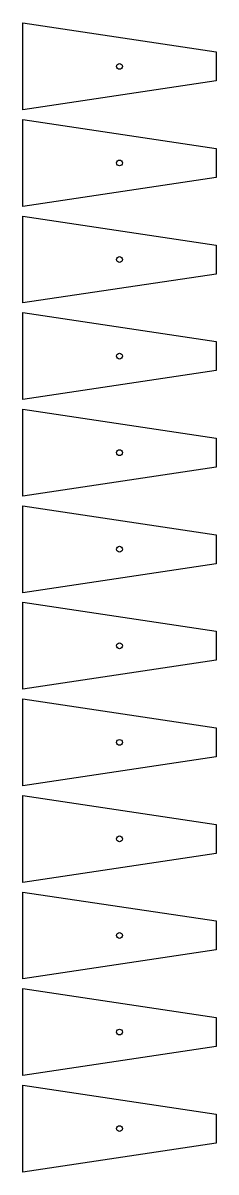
# Model space of a CAD drawing. Extents: x 2.78 to 3.17, y -3.18 to -0.84.
import ezdxf

# ---------------------------------------------------------------- set-up
doc = ezdxf.new("R2010")
doc.units = 0
doc.header["$MEASUREMENT"] = 0
doc.layers.add('BLACK', color=7, linetype='CONTINUOUS')

msp = doc.modelspace()

# ---------------------------------------------------------------- linework, layer by layer
at = {"layer": 'BLACK', "linetype": 'CONTINUOUS'}
for p, q in [((2.77559, -1.01378), (2.77559, -0.836614)), ((2.77559, -0.836614), (3.16929, -0.895669)), ((3.16929, -0.895669), (3.16929, -0.954724)), ((3.16929, -0.954724), (2.77559, -1.01378)), ((2.77559, -1.21063), (2.77559, -1.03346)), ((2.77559, -1.03346), (3.16929, -1.09252)), ((3.16929, -1.09252), (3.16929, -1.15157)), ((3.16929, -1.15157), (2.77559, -1.21063)), ((2.77559, -1.40748), (2.77559, -1.23031)), ((2.77559, -1.23031), (3.16929, -1.28937)), ((3.16929, -1.28937), (3.16929, -1.34843)), ((3.16929, -1.34843), (2.77559, -1.40748)), ((2.77559, -1.60433), (2.77559, -1.42717)), ((2.77559, -1.42717), (3.16929, -1.48622)), ((3.16929, -1.48622), (3.16929, -1.54528)), ((3.16929, -1.54528), (2.77559, -1.60433)), ((2.77559, -1.80118), (2.77559, -1.62402)), ((2.77559, -1.62402), (3.16929, -1.68307)), ((3.16929, -1.68307), (3.16929, -1.74213)), ((3.16929, -1.74213), (2.77559, -1.80118)), ((2.77559, -1.99803), (2.77559, -1.82087)), ((2.77559, -1.82087), (3.16929, -1.87992)), ((3.16929, -1.87992), (3.16929, -1.93898)), ((3.16929, -1.93898), (2.77559, -1.99803)), ((2.77559, -2.19488), (2.77559, -2.01772)), ((2.77559, -2.01772), (3.16929, -2.07677)), ((3.16929, -2.07677), (3.16929, -2.13583)), ((3.16929, -2.13583), (2.77559, -2.19488)), ((2.77559, -2.39173), (2.77559, -2.21457)), ((2.77559, -2.21457), (3.16929, -2.27362)), ((3.16929, -2.27362), (3.16929, -2.33268)), ((3.16929, -2.33268), (2.77559, -2.39173)), ((2.77559, -2.58858), (2.77559, -2.41142)), ((2.77559, -2.41142), (3.16929, -2.47047)), ((3.16929, -2.47047), (3.16929, -2.52953)), ((3.16929, -2.52953), (2.77559, -2.58858)), ((2.77559, -2.78543), (2.77559, -2.60827)), ((2.77559, -2.60827), (3.16929, -2.66732)), ((3.16929, -2.66732), (3.16929, -2.72638)), ((3.16929, -2.72638), (2.77559, -2.78543)), ((2.77559, -2.98228), (2.77559, -2.80512)), ((2.77559, -2.80512), (3.16929, -2.86417)), ((3.16929, -2.86417), (3.16929, -2.92323)), ((3.16929, -2.92323), (2.77559, -2.98228)), ((2.77559, -3.17913), (2.77559, -3.00197)), ((2.77559, -3.00197), (3.16929, -3.06102)), ((3.16929, -3.06102), (3.16929, -3.12008)), ((3.16929, -3.12008), (2.77559, -3.17913))]:
    msp.add_line(p, q, dxfattribs=at)
at = {"layer": 'BLACK'}
for centre in [(2.97244, -0.925197), (2.97244, -1.12205), (2.97244, -1.3189), (2.97244, -1.51575), (2.97244, -1.7126), (2.97244, -1.90945), (2.97244, -2.1063), (2.97244, -2.30315), (2.97244, -2.5), (2.97244, -2.69685), (2.97244, -2.8937), (2.97244, -3.09055)]:
    msp.add_circle(centre, 0.005906, dxfattribs=at)

doc.saveas('drawing.dxf')
